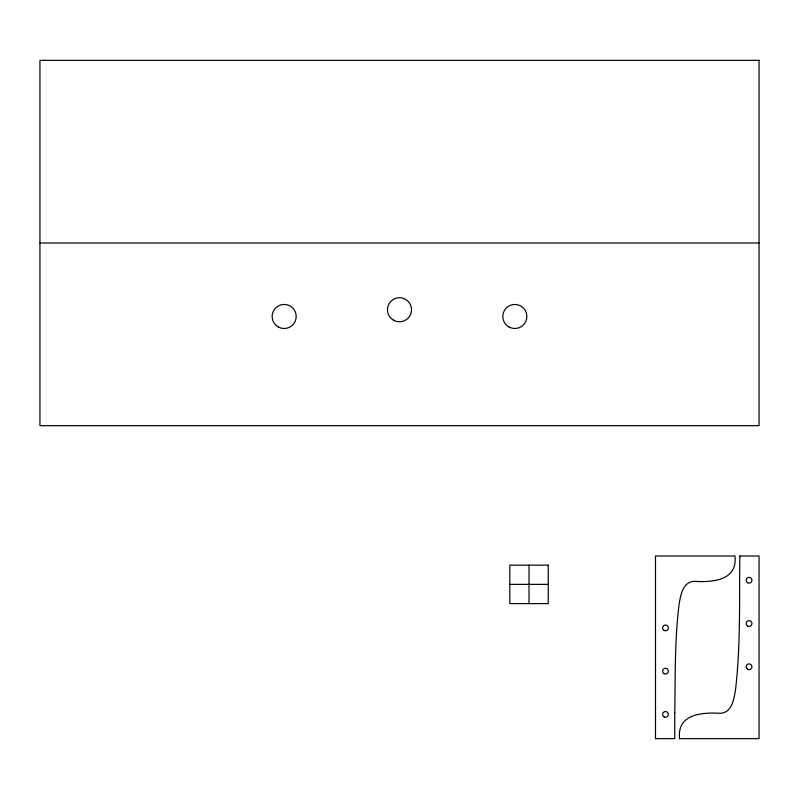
<?xml version="1.0" encoding="UTF-8"?>
<svg xmlns="http://www.w3.org/2000/svg" width="799" height="799" viewBox="0 0 799 799"><rect width="100%" height="100%" fill="white"/><g stroke="black" fill="none" stroke-linecap="round" stroke-linejoin="round"><path stroke-width="1.2" d="M39.95 243.006L759.05 243.006M509.802 584.379L548.254 584.379M529.028 565.153L529.028 603.605M674.785 712.718L674.736 738.656L655.5 738.656L655.5 555.994L734.98 555.994C737.767 580.813 712.229 582.401 694.491 581.352C682.386 581.572 680.408 596.254 678.96 605.462C674.646 641.028 675.345 676.963 674.785 712.718M739.824 555.994C739.255 600.389 740.673 645.003 735.589 689.187C734.141 698.406 732.164 713.078 720.069 713.297C702.321 712.249 676.793 713.837 679.569 738.656L759.05 738.656L759.05 555.994L739.824 555.994M759.05 60.344L39.95 60.344L39.95 425.657L759.05 425.657L759.05 60.344M548.254 565.153L509.802 565.153L509.802 603.605L548.254 603.605L548.254 565.153M747.614 669.262A2.886 2.886 0 0 0 751.939 666.766A2.886 2.886 0 0 0 747.614 664.269A2.886 2.886 0 0 0 747.614 669.262M664.059 630.391A2.886 2.886 0 0 0 668.383 627.884A2.886 2.886 0 0 0 664.059 625.387A2.886 2.886 0 0 0 664.059 630.391M664.059 673.647A2.886 2.886 0 0 0 668.383 671.15A2.886 2.886 0 0 0 664.059 668.653A2.886 2.886 0 0 0 664.059 673.647M664.059 716.913A2.886 2.886 0 0 0 668.383 714.416A2.886 2.886 0 0 0 664.059 711.909A2.886 2.886 0 0 0 664.059 716.913M747.614 625.997A2.886 2.886 0 0 0 751.939 623.5A2.886 2.886 0 0 0 747.614 621.003A2.886 2.886 0 0 0 747.614 625.997M747.614 582.741A2.886 2.886 0 0 0 751.939 580.244A2.886 2.886 0 0 0 747.614 577.747A2.886 2.886 0 0 0 747.614 582.741M278.162 326.881A12.015 12.015 0 0 0 296.189 316.474A12.015 12.015 0 0 0 278.162 306.067A12.015 12.015 0 0 0 278.162 326.881M508.823 326.881A12.015 12.015 0 0 0 526.841 316.474A12.015 12.015 0 0 0 508.823 306.067A12.015 12.015 0 0 0 508.823 326.881M393.488 320.149A12.015 12.015 0 0 0 411.515 309.742A12.015 12.015 0 0 0 393.488 299.335A12.015 12.015 0 0 0 393.488 320.149"/></g></svg>
